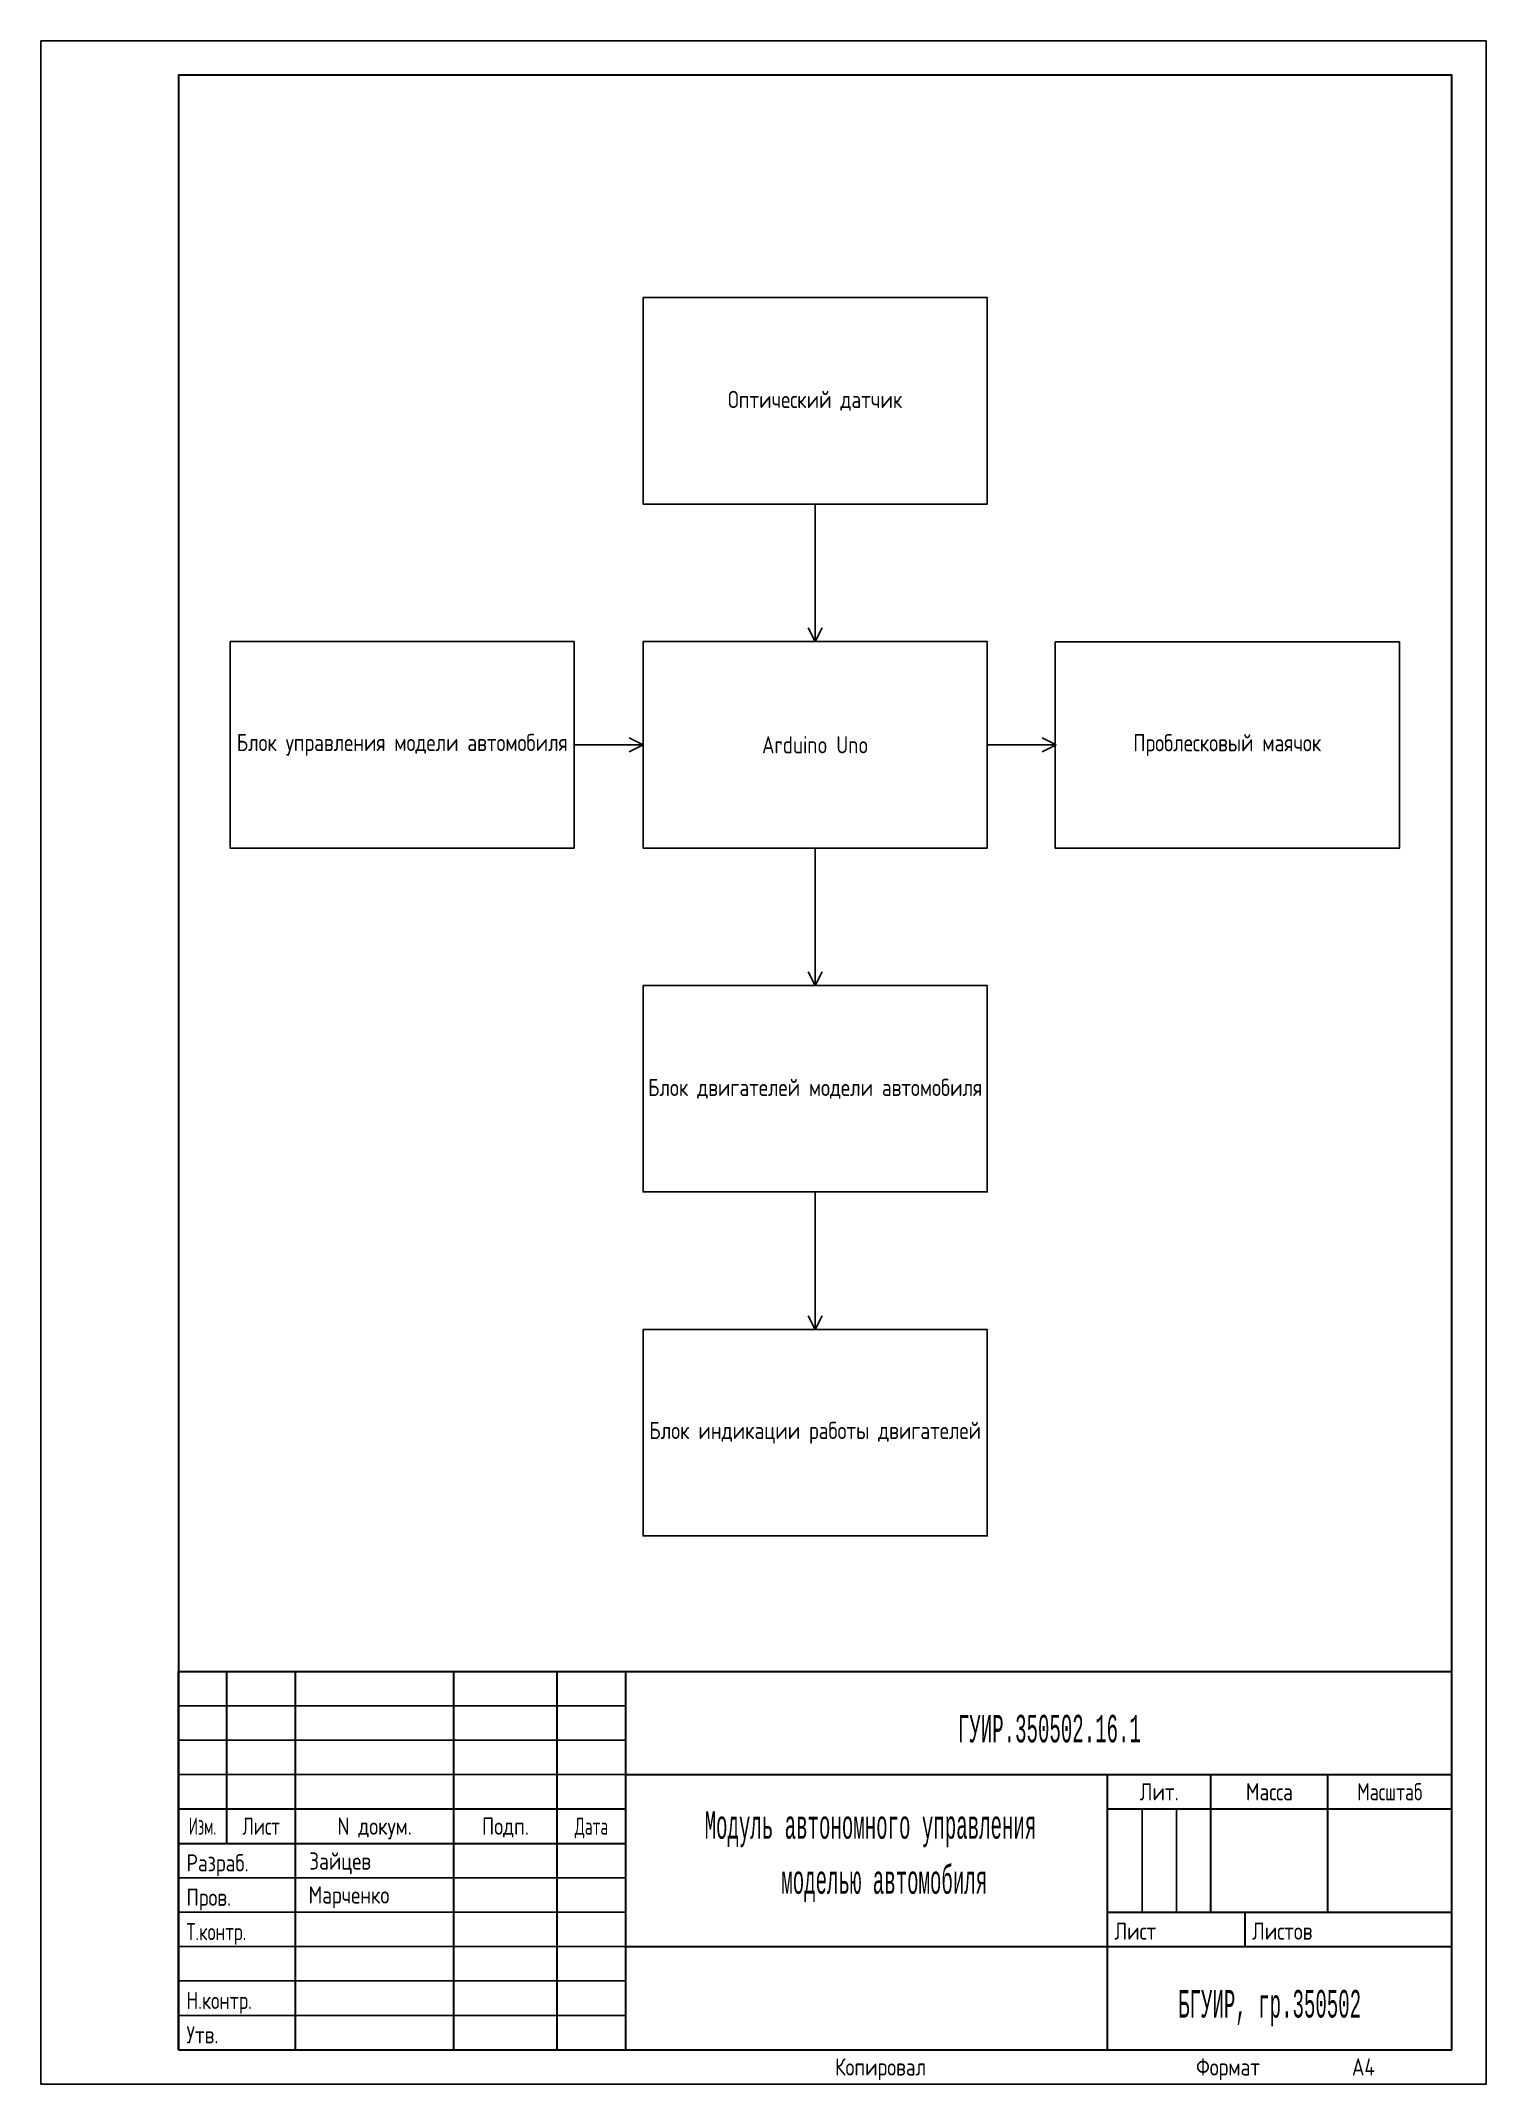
# Model space of a CAD drawing. Header units: millimetres. Extents: x 14862 to 15072, y 22740 to 23037.
import ezdxf
from ezdxf.enums import TextEntityAlignment as Align

# ---------------------------------------------------------------- set-up
doc = ezdxf.new("R2010")
doc.units = ezdxf.units.MM
for name, color, linetype, lineweight in [('0.25-STAMP', 10, 'Continuous', 25), ('0.25-TEXT', 10, 'Continuous', 25), ('0.3-STAMP', 7, 'Continuous', 30), ('Рамка А4', 10, 'Continuous', 25)]:
    doc.layers.add(name, color=color, linetype=linetype, lineweight=lineweight)
doc.styles.add('PE3', font='monotxt.shx', dxfattribs={"width": 0.56, "height": 4})
doc.styles.add('ГОСТ 2.304', font='cs_gost2304.shx')

# ---------------------------------------------------------------- blocks, each defined once
blk = doc.blocks.new('Рамка А4-вертикально')
at = {"layer": '0.25-STAMP'}
for p, q in [((20, 55), (85, 55)), ((20, 50), (85, 50)), ((20, 45), (85, 45)), ((160, 25), (160, 40)), ((165, 25), (165, 40)), ((20, 30), (85, 30)), ((20, 25), (85, 25)), ((20, 20), (85, 20)), ((20, 15), (85, 15)), ((20, 10), (85, 10))]:
    blk.add_line(p, q, dxfattribs=at)
blk.add_lwpolyline([(0, 0), (210, 0), (210, 297), (0, 297), (0, 0)], dxfattribs=at)
at = {"layer": '0.3-STAMP'}
for p, q in [((20, 292), (20, 278)), ((90, 292), (20, 292)), ((20, 60), (205, 60)), ((20, 5), (20, 60)), ((27, 35), (27, 60)), ((37, 5), (37, 60)), ((60, 5), (60, 60)), ((75, 5), (75, 60)), ((85, 5), (85, 60)), ((205, 5), (205, 60)), ((85, 45), (205, 45)), ((155, 5), (155, 45)), ((170, 25), (170, 45)), ((187, 25), (187, 45)), ((20, 40), (85, 40)), ((155, 40), (205, 40)), ((20, 35), (85, 35)), ((155, 25), (205, 25)), ((175, 20), (175, 25)), ((85, 20), (205, 20)), ((20, 5), (205, 5))]:
    blk.add_line(p, q, dxfattribs=at)
blk.add_lwpolyline([(20, 5), (205, 5), (205, 292), (20, 292), (20, 5)], dxfattribs=at)
at = {"layer": '0.25-TEXT', "style": 'ГОСТ 2.304'}
for s, p in [('Лит.', (162.5, 42.5)), ('Масса', (178.5, 42.5)), ('N докум.', (48.5, 37.5)), ('Подп.', (67.5, 37.5))]:
    blk.add_text(s, height=2.5, dxfattribs=at).set_placement(p, align=Align.MIDDLE_CENTER)
for s, width, p in [('Масштаб', 0.91954, (196, 42.5)), ('Изм.', 0.75, (23.5, 37.5)), ('Лист', 0.9, (32, 37.5)), ('Дата', 0.8, (80, 37.5))]:
    blk.add_text(s, height=2.5, dxfattribs=dict(at, width=width)).set_placement(p, align=Align.MIDDLE_CENTER)
for s, p in [('Разраб.', (21.16, 30.92)), ('Пров.', (21.16, 25.92)), ('Лист', (156, 21)), ('Листов', (176, 21)), ('Утв.', (21.16, 5.92)), ('A4', (190.5, 1.25))]:
    blk.add_text(s, height=2.5, dxfattribs=at).set_placement(p)
for s, width, p in [('Т.контр.', 0.9, (21.16, 20.92)), ('Н.контр.', 0.95, (21.16, 10.92))]:
    blk.add_text(s, height=2.5, dxfattribs=dict(at, width=width)).set_placement(p)
for s, p in [('Копировал', (122, 1.25)), ('Формат', (172.5, 1.25))]:
    blk.add_text(s, height=2.5, dxfattribs=at).set_placement(p, align=Align.CENTER)

msp = doc.modelspace()

# ---------------------------------------------------------------- linework, layer by layer
for p, q in [((14975, 22970), (14975, 22950)), ((14975, 22950), (14974, 22952)), ((14975, 22950), (14976, 22952)), ((14940, 22935), (14950, 22935)), ((14950, 22935), (14948, 22936)), ((14950, 22935), (14948, 22934)), ((15000, 22935), (15010, 22935)), ((15010, 22935), (15008, 22936)), ((15010, 22935), (15008, 22934)), ((14975, 22920), (14975, 22900)), ((14975, 22900), (14974, 22902)), ((14975, 22900), (14976, 22902)), ((14975, 22870), (14975, 22850)), ((14975, 22850), (14974, 22852)), ((14975, 22850), (14976, 22852))]:
    msp.add_line(p, q)
for points in [[(14950, 23000), (15000, 23000), (15000, 22970), (14950, 22970)], [(14890, 22950), (14940, 22950), (14940, 22920), (14890, 22920)], [(14950, 22950), (15000, 22950), (15000, 22920), (14950, 22920)], [(15009.89, 22949.96), (15059.89, 22949.96), (15059.89, 22919.96), (15009.89, 22919.96)], [(14950, 22900), (15000, 22900), (15000, 22870), (14950, 22870)], [(14950, 22850), (15000, 22850), (15000, 22820), (14950, 22820)]]:
    msp.add_lwpolyline(points, close=True)

# ---------------------------------------------------------------- block references
at = {"layer": 'Рамка А4'}
msp.add_blockref('Рамка А4-вертикально', (14862.5, 22740.32), dxfattribs=at)

# ---------------------------------------------------------------- texts
at = {"ltscale": 15, "style": 'PE3', "width": 0.48}
for s, p in [('ГУИР.350502.16.1', (15009.04, 22790)), ('Модуль автономного управления', (14983.04, 22776)), ('моделью автомобиля', (14985.04, 22768)), ('БГУИР, гр.350502', (15041.04, 22750))]:
    msp.add_text(s, height=4, dxfattribs=at).set_placement(p, align=Align.CENTER)
at = {"char_height": 2.5, "style": 'ГОСТ 2.304'}
for s, width, insert, attachment_point in [('Оптический датчик', 50, (14975, 22985), 5), ('Блок управления модели автомобиля', 50, (14915, 22935), 5), ('Arduino Uno', 50, (14975, 22935), 5), ('Проблесковый маячок', 50, (15034.89, 22934.96), 5), ('Блок двигателей модели автомобиля', 50, (14975, 22885), 5), ('Блок индикации работы двигателей', 50, (14975, 22835), 5), ('Зайцев', 23, (14901.5, 22774), 1), ('Марченко', 23, (14901.39, 22769.07), 1)]:
    msp.add_mtext_dynamic_manual_height_columns(s, width=width, gutter_width=12.5, heights=[0], dxfattribs=dict(at, insert=insert, attachment_point=attachment_point))

doc.saveas('drawing.dxf')
